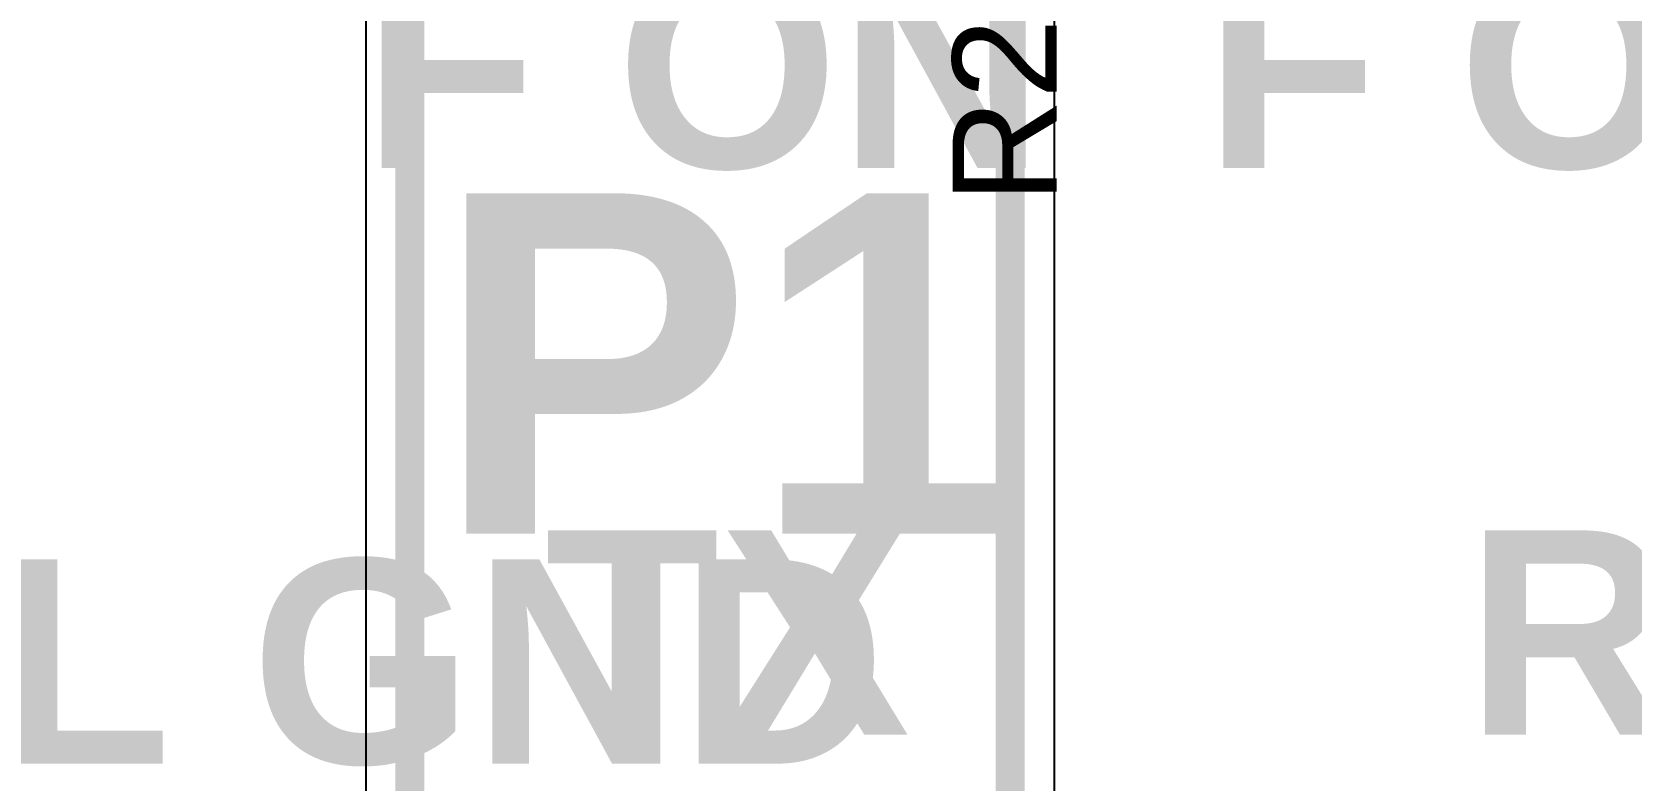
# Model space of a CAD drawing. Header units: inches. Extents: x -11 to 5379, y 0 to 5429.
# Drawn here: x 102.36 to 116.43, y 10.28 to 16.87 of the extents above; entities that cross this region are included whole.
import ezdxf

# ---------------------------------------------------------------- set-up
doc = ezdxf.new("R2010")
doc.units = ezdxf.units.IN
doc.layers.add('Top Layer', color=1, linetype='Continuous')
doc.layers.add('Top Overlay', color=2, linetype='Continuous')
doc.styles.add('Arial', font='', dxfattribs={"height": 0.2})
doc.styles.add('Arial_Bold', font='', dxfattribs={"height": 0.2})
doc.styles.get('Arial').set_extended_font_data('Arial')
doc.styles.get('Arial_Bold').set_extended_font_data('Arial', bold=True)

msp = doc.modelspace()

# ---------------------------------------------------------------- linework, layer by layer
at = {"layer": 'Top Layer'}
for p, q in [((105.293, 24.528), (105.293, 4.453)), ((111.352, 7.511), (111.352, 18.917))]:
    msp.add_line(p, q, dxfattribs=at)
for points in [[(105.681, 4.453, 0.254, 0.254, 0), (105.681, 24.528, 0.254, 0.254, 0)], [(110.964, 7.511, 0.254, 0.254, 0), (110.964, 19.399, 0.254, 0.254, 0)]]:
    msp.add_lwpolyline(points, format="xyseb", dxfattribs=at)

# ---------------------------------------------------------------- texts
at = {"layer": 'Top Overlay', "style": 'Arial'}
msp.add_text('R208', height=0.9144, rotation=90, dxfattribs=at).set_placement((111.371, 15.359))
at = {"layer": 'Top Overlay', "style": 'Arial_Bold'}
for s, height, p in [('F ON', 1.8, (105.264, 15.673)), ('F OFF', 1.8, (112.67, 15.673)), ('P1     RS232     P2', 3, (105.899, 12.451)), (' TX       RX    GND', 1.8, (106.171, 10.681)), ('CAN-H CAN-L GND', 1.8, (86.965, 10.427))]:
    msp.add_text(s, height=height, dxfattribs=at).set_placement(p)

doc.saveas('drawing.dxf')
